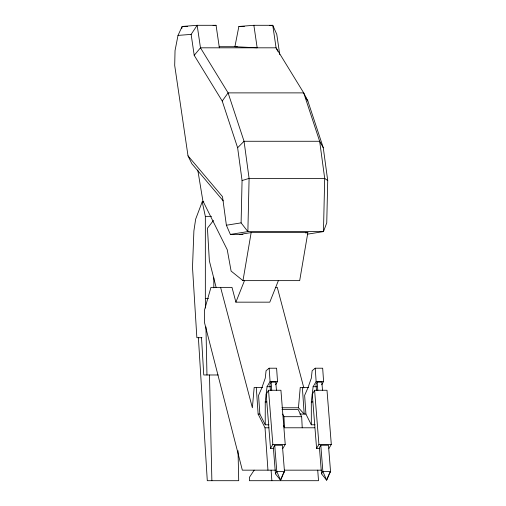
<?xml version="1.0" encoding="UTF-8"?>
<svg xmlns="http://www.w3.org/2000/svg" width="506" height="506" viewBox="0 0 506 506"><rect width="100%" height="100%" fill="white"/><g stroke="black" fill="none" stroke-linecap="round" stroke-linejoin="round"><path stroke-width="0.76" d="M253.873 25.3L257.168 47.817L234.91 46.71L238.864 26.464L253.873 25.3L272.772 25.3L276.074 47.817L303.701 92.883L307.863 101.023L323.271 147.746L327.724 180.56L326.75 222.868L323.473 231.596L247.87 231.596L241.103 222.868L242.07 180.56L237.624 147.746L222.216 101.023L194.209 55.337L191.135 34.389L197.169 25.3L216.068 25.3L219.37 47.817M302.36 387.469L304.195 414.066L298.445 407.773L300.241 387.469L308.59 387.469M268.977 424.787L265.245 424.787L265.245 401.947L267.041 386.704L270.065 381.492L269.148 368.21L276.605 368.21L277.522 381.492L275.631 384.75M315.048 424.787L311.316 424.787L311.316 401.947L313.113 386.704L316.136 381.492L315.219 368.21L322.676 368.21L323.593 381.492L321.702 384.75M242.981 280.634L251.153 232.589L307.857 232.589L299.685 280.634L242.981 280.634L231.109 271.077L227.245 249.724L202.874 200.882L197.783 170.022M188.011 155.835L222.501 196.651L226.378 225.233L230.363 234.417L247.87 231.596L249.091 178.397L244.05 141.269L228.098 92.883L200.471 47.817L197.169 25.3L182.16 26.464L178.004 35.401L175.038 50.594L174.696 65.457L188.011 155.835L191.85 163.729L223.26 200.901M181.724 28.709L182.16 26.464L187.675 26.464M203.76 201.818L202.217 201.818L195.664 219.123L193.893 230.9L192.501 267.307L196.859 337.698L201.945 337.698M278.471 280.4L269.793 302.164L235.897 302.164L244.569 280.4M282.829 474.514L280.558 480.175L275.447 473.806L273.36 447.576L274.72 445.242L282.386 445.242L284.473 471.465L280.558 480.175L276.801 471.465L274.72 445.242M328.9 474.514L326.629 480.175L321.519 473.806L319.431 447.576L320.791 445.242L328.457 445.242L330.544 471.465L326.629 480.175L322.872 471.465L320.791 445.242M276.453 390.48L275.789 382.144L271.096 382.144L269.907 384.199L270.387 390.259M282.905 448.417L285.232 444.401L280.925 390.259L268.541 390.259L266.213 394.269L270.52 448.417L273.613 448.417M270.52 448.417L272.848 444.401L268.541 390.259M322.524 390.48L321.86 382.144L317.167 382.144L315.978 384.199L316.459 390.259M328.976 448.417L331.303 444.401L326.996 390.259L314.612 390.259L312.284 394.269L316.592 448.417L319.684 448.417M275.447 473.806L276.801 471.465L284.473 471.465L283.113 473.806M316.592 448.417L318.919 444.401L314.612 390.259M321.519 473.806L322.872 471.465L330.544 471.465L329.185 473.806M254.176 470.163L249.395 477.367L249.395 480.7L318.514 480.7L317.724 470.163M222.216 101.023L228.098 92.883L303.701 92.883L319.659 141.269L324.694 178.397L323.473 231.596L307.484 234.17M213.488 220.458L207.435 228.206L209.364 260.9L216.163 287.497M194.209 55.337L200.471 47.817L276.074 47.817L277.788 51.239M237.624 147.746L244.05 141.269L319.659 141.269L323.271 147.746M269.148 368.21L266.074 370.715L265.264 378.134L261.842 387.887L258.566 395.382L259.85 414.066L265.245 424.787M315.219 368.21L312.145 370.715L311.335 378.134L307.914 387.887L304.637 395.382L305.921 414.066L311.316 424.787M242.07 180.56L249.091 178.397L324.694 178.397L327.724 180.56M226.378 225.233L241.103 222.868M239.812 234.417L251.153 232.589M305.586 232.956L307.857 232.589M213.07 25.534L216.068 25.3M269.774 25.534L272.772 25.3L276.788 34.389L279.742 54.566M178.004 35.401L191.135 34.389M238.864 26.464L244.379 26.464M219.155 46.71L237.27 46.71M202.217 201.818L205.341 216.359L211.502 216.359M230.363 234.417L242.962 234.417M275.77 287.37L277.288 287.37L303.847 387.963M205.341 216.359L205.341 298.584L208.497 298.584M218.181 374.978L203.76 374.978L201.533 337.698M270.065 381.492L277.522 381.492M316.136 381.492L323.593 381.492M267.041 386.704L270.773 386.704M313.113 386.704L316.845 386.704M262.525 387.469L254.17 387.469L252.374 407.773L220.591 287.37M265.245 401.947L266.738 401.947M311.316 401.947L312.809 401.947M281.905 407.773L298.445 407.773M281.956 409.468L298.135 409.468L301.658 416.697L302.234 427.785M256.289 387.469L258.123 414.066L259.85 414.066M299.761 414.066L305.921 414.066M282.658 414.066L283.942 416.697L301.658 416.697M258.123 414.066L265.024 427.785L268.92 427.785M283.48 425.729L284.517 427.785L314.707 427.785M272.848 444.401L285.232 444.401M318.919 444.401L331.303 444.401M275.821 470.163L242.336 470.163L204.405 322.233L204.405 310.418L210.951 287.37L231.988 287.37L235.897 302.164M284.29 470.163L321.544 470.163M305.39 96.994L307.863 101.023M317.167 382.144L317.831 390.48M271.096 382.144L271.76 390.48M271.077 470.163L271.867 480.7M265.024 427.785L267.946 470.163M198.39 337.698L207.289 480.7L238.712 480.7L238.035 450.719M283.942 416.697L284.517 427.785M209.497 374.978L211.875 480.7M205.341 298.584L205.544 308.034M205.942 326.939L206.967 374.978M213.817 277.864L213.817 287.863"/></g></svg>
